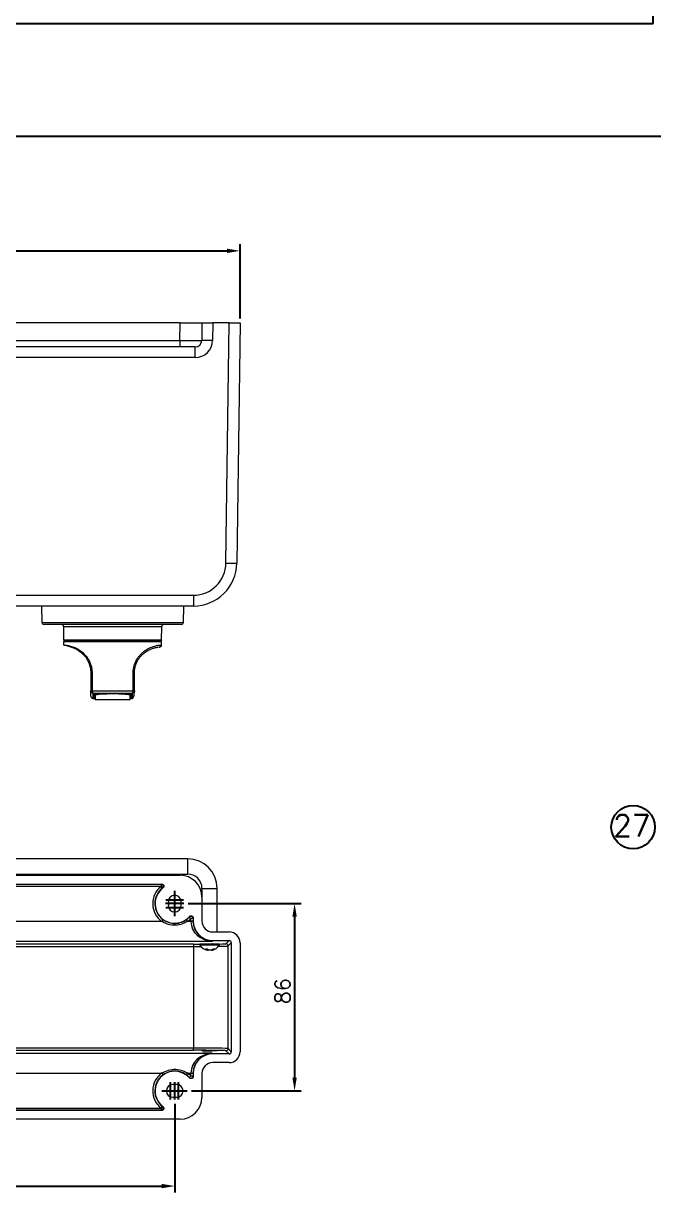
# Model space of a CAD drawing. Extents: x 14808 to 20058, y -13198 to -11680.
# Drawn here: x 18652.9 to 18797.6, y -12797 to -12528.5 of the extents above; entities that cross this region are included whole.
import ezdxf

# ---------------------------------------------------------------- set-up
doc = ezdxf.new("R2010")
doc.units = 0
doc.header["$LTSCALE"] = 7
doc.header["$MEASUREMENT"] = 0
doc.linetypes.add('CENTER', pattern=[2, 1.25, -0.25, 0.25, -0.25])
doc.layers.get('0').update_dxf_attribs({"color": 2, "linetype": 'CONTINUOUS'})
for name, color, linetype in [('CL', 1, 'CENTER'), ('D', 2, 'CONTINUOUS'), ('DWG', 7, 'CONTINUOUS'), ('TXT', 4, 'CONTINUOUS')]:
    doc.layers.add(name, color=color, linetype=linetype)
doc.styles.add('GHS', font='romans', dxfattribs={"bigfont": 'ghs'})

# ---------------------------------------------------------------- blocks, each defined once
blk = doc.blocks.new('BORDER')
for p, q in [((1, 0), (1, 1)), ((0, 0), (1, 0))]:
    blk.add_line(p, q)
blk = doc.blocks.new('A$C68CB6CE2')
at = {"color": 7, "linetype": 'Continuous', "lineweight": 15}
for p, q in [((105.63, 43.22), (70.15, 43.22)), ((105.6, 41.21), (105.63, 43.22)), ((105.63, 43.22), (108.12, 43.22)), ((108.12, 43.22), (108.1, 41.21)), ((108.12, 43.22), (109.37, 43.22)), ((109.37, 43.22), (109.35, 41.21)), ((111.25, 43.22), (109.37, 43.22)), ((110.89, 15.66), (111.25, 43.22)), ((111.25, 43.22), (112.5, 43.22)), ((112.5, 43.22), (112.14, 15.66)), ((70.16, 41.21), (105.6, 41.21)), ((105.6, 40.47), (70.16, 40.47)), ((105.6, 41.21), (105.6, 40.47)), ((107.35, 40.47), (105.6, 40.47)), ((107.35, 39.24), (107.35, 40.47)), ((107.35, 39.24), (70.28, 39.24)), ((70.39, 11.96), (107.14, 11.96)), ((107.14, 11.96), (107.14, 10.72)), ((107.14, 10.72), (70.39, 10.72)), ((89.71, 10.72), (89.75, 8.84)), ((106, 8.84), (106.04, 10.72)), ((105.75, 8.6), (90, 8.6)), ((92.24, 8.35), (92.25, 6.85)), ((103.5, 6.85), (103.51, 8.35)), ((97.87, 6.72), (92.37, 6.72)), ((96.82, 6.62), (96.82, 6.72)), ((103.38, 6.72), (97.87, 6.72)), ((99.5, 6.72), (99.5, 6.62)), ((92.25, 6.62), (92.25, 6.25)), ((103.5, 6.62), (92.25, 6.62)), ((103.5, 6.25), (103.5, 6.62)), ((95.37, 3), (95.37, 0.97)), ((95.52, 3), (95.52, 0.97)), ((100.23, 0.97), (100.23, 3)), ((100.37, 0.97), (100.37, 3)), ((100.37, 3), (100.37, 3)), ((95.37, 0.37), (95.37, 0.38)), ((95.52, 0.97), (100.23, 0.97)), ((95.6, 0.73), (100.15, 0.73)), ((95.69, 0.25), (95.69, 0.66)), ((95.82, 0.38), (95.82, 0.69)), ((95.82, 0.24), (95.82, 0.38)), ((95.84, 0.7), (95.86, 0.69)), ((95.84, 0.7), (99.91, 0.7)), ((95.85, 0.69), (99.89, 0.69)), ((95.85, 0.56), (95.85, 0.69)), ((95.86, 0.56), (95.85, 0.56)), ((95.85, 0.03), (95.85, 0.56)), ((95.87, 0), (99.87, 0)), ((99.89, 0.69), (99.9, 0.7)), ((99.9, 0.56), (99.89, 0.56)), ((99.9, 0.7), (99.9, 0.56)), ((99.9, 0.6), (99.9, 0.68)), ((99.9, 0.6), (99.92, 0.6)), ((99.9, 0.56), (99.9, 0.53)), ((99.9, 0.56), (99.9, 0.03))]:
    blk.add_line(p, q, dxfattribs=at)
at = {"color": 8, "linetype": 'Continuous', "lineweight": 15}
for p, q in [((89.75, 8.84), (106, 8.84)), ((103.51, 8.35), (92.24, 8.35)), ((92.25, 6.85), (103.5, 6.85)), ((96.9, 6.62), (96.9, 6.72)), ((99.42, 6.72), (99.42, 6.62)), ((95.6, 0.13), (95.6, 0.13)), ((95.69, 0.12), (95.69, 0.25)), ((95.86, 0.69), (95.86, 0.56)), ((95.87, 0.54), (95.87, 0)), ((99.87, 0), (99.87, 0.54)), ((99.89, 0.56), (99.89, 0.69))]:
    blk.add_line(p, q, dxfattribs=at)
at = {"color": 7, "linetype": 'Continuous', "lineweight": 15, "flags": 128}
blk.add_lwpolyline([(95.37, 0.97), (95.38, 0.97), (95.38, 0.97), (95.38, 0.97), (95.39, 0.97), (95.39, 0.97), (95.4, 0.97), (95.41, 0.97), (95.41, 0.97)], dxfattribs=at)
at = {"color": 8, "linetype": 'Continuous', "lineweight": 15, "flags": 128}
blk.add_lwpolyline([(95.84, 0.7), (95.85, 0.69), (95.85, 0.69)], dxfattribs=at)
at = {"color": 7, "linetype": 'Continuous', "lineweight": 15}
for centre, radius, start, end in [((107.35, 41.22), 0.75, 270, 359.25), ((107.35, 41.24), 2, 270, 359.25), ((108.72, 17.34), 23.88, 88.5007, 91.4993), ((107.14, 15.71), 3.75, 270, 359.25), ((107.14, 15.72), 5, 270, 359.25), ((111.51, 39.53), 23.88, 268.5007, 271.4993), ((90, 8.85), 0.25, 181, 270), ((91.99, 8.35), 0.25, 0.5, 90), ((103.76, 8.35), 0.25, 90, 179.5), ((105.75, 8.85), 0.25, 270, 359), ((92.37, 6.85), 0.125, 180.5, 270), ((103.38, 6.85), 0.125, 270, 359.5), ((95.62, 0.38), 0.25, 180.0032, 263.7031), ((95.62, 0.37), 0.25, 180, 263.6987), ((95.83, 0.93), 0.311, 173.7499, 221.7442), ((97.87, 20.75), 20.75, 263.6987, 263.9466), ((95.7, 0.38), 0.125, 263.7853, 359.7809), ((95.7, 0.24), 0.125, 263.9466, 0), ((95.87, 0.56), 0.0247, 180.7608, 270.7411), ((95.87, 0.03), 0.025, 180, 270), ((95.9, 0.56), 0.0317, 178.5836, 228.1131), ((99.85, 0.56), 0.0317, 311.8869, 1.4164), ((99.88, 0.56), 0.0247, 269.2589, 359.2392), ((99.87, 0.03), 0.025, 270, 0), ((97.87, 20.75), 20.75, 276.0562, 276.3019), ((99.92, 0.93), 0.311, 318.256, 6.2501)]:
    blk.add_arc(centre, radius, start, end, dxfattribs=at)
blk.add_ellipse((105.6, 41.22), major_axis=(2.5, -0.01), ratio=0.003926, start_param=4.712524, end_param=6.283149, dxfattribs=at)
for points, knots in [([(92.25, 6.25), (92.25, 6.25), (92.26, 6.25), (92.3, 6.25), (92.33, 6.24), (92.35, 6.24)], [0, 0, 0, 0, 0.382822, 0.722338, 1, 1, 1, 1]), ([(92.34, 6.25), (92.41, 6.23), (92.54, 6.19), (92.91, 6.09), (93.38, 5.93), (93.93, 5.66), (94.49, 5.21), (94.94, 4.67), (95.1, 4.26), (95.16, 4.1)], [0, 0, 0, 0, 0.154992, 0.309412, 0.462642, 0.614053, 0.763172, 0.910055, 1, 1, 1, 1]), ([(100.23, 3), (100.23, 3.11), (100.24, 3.33), (100.32, 3.8), (100.52, 4.38), (100.85, 4.9), (101.17, 5.26), (101.42, 5.47), (101.65, 5.64), (101.86, 5.78), (102.09, 5.9), (102.34, 6.01), (102.6, 6.1), (102.82, 6.16), (103, 6.2), (103.14, 6.22), (103.25, 6.23), (103.36, 6.24), (103.47, 6.25), (103.49, 6.25), (103.5, 6.25)], [0, 0, 0, 0, 0.041058, 0.082137, 0.175431, 0.270306, 0.319239, 0.369333, 0.408068, 0.448079, 0.489627, 0.540481, 0.59652, 0.65974, 0.703072, 0.750206, 0.789626, 0.833451, 0.905358, 1, 1, 1, 1]), ([(100.37, 3), (100.38, 3.1), (100.38, 3.31), (100.43, 3.62), (100.52, 3.94), (100.69, 4.38), (100.91, 4.73), (101.14, 5.01), (101.29, 5.16), (101.45, 5.3), (101.62, 5.44), (101.81, 5.56), (102.05, 5.7), (102.36, 5.83), (102.68, 5.92), (102.93, 5.97), (103.09, 5.99), (103.12, 5.99), (103.12, 5.99)], [0, 0, 0, 0, 0.048862, 0.097178, 0.153144, 0.20746, 0.323122, 0.36068, 0.397907, 0.434943, 0.481613, 0.528618, 0.576231, 0.668662, 0.77897, 0.888236, 0.989645, 1, 1, 1, 1]), ([(103.43, 6.08), (103.4, 6.05), (103.35, 6.02), (103.23, 6.01), (103.19, 6)], [0, 0, 0, 0, 0.692419, 1, 1, 1, 1]), ([(103.21, 6.01), (103.23, 6.01), (103.3, 6.02), (103.38, 6.05), (103.44, 6.09), (103.49, 6.16), (103.5, 6.22), (103.5, 6.25)], [0, 0, 0, 0, 0.199982, 0.562755, 0.784174, 0.913708, 1, 1, 1, 1]), ([(103.43, 6.08), (103.45, 6.1), (103.49, 6.15), (103.5, 6.22), (103.5, 6.25)], [0, 0, 0, 0, 0.519222, 1, 1, 1, 1]), ([(95.16, 4.1), (95.2, 4.01), (95.36, 3.67), (95.38, 3.28), (95.39, 3)], [0, 0, 0, 0, 0.276913, 1, 1, 1, 1]), ([(95.17, 4.08), (95.19, 4.04), (95.25, 3.89), (95.34, 3.53), (95.36, 3.21), (95.37, 3)], [0, 0, 0, 0, 0.132107, 0.447801, 1, 1, 1, 1]), ([(95.52, 3), (95.5, 3), (95.46, 3), (95.41, 3), (95.38, 3), (95.38, 3), (95.37, 3)], [0, 0, 0, 0, 0.244871, 0.500009, 0.755142, 1, 1, 1, 1]), ([(100.23, 3), (100.25, 3), (100.29, 3), (100.34, 3), (100.37, 3), (100.37, 3), (100.37, 3)], [0, 0, 0, 0, 0.255861, 0.514746, 0.765804, 1, 1, 1, 1]), ([(95.37, 0.97), (95.38, 0.94), (95.38, 0.88), (95.43, 0.8), (95.51, 0.75), (95.57, 0.73), (95.6, 0.73)], [0, 0, 0, 0, 0.241473, 0.499996, 0.745672, 1, 1, 1, 1]), ([(95.37, 0.38), (95.37, 0.39), (95.37, 0.41), (95.37, 0.52), (95.37, 0.69), (95.37, 0.87), (95.37, 0.97)], [0, 0, 0, 0, 0.229295, 0.458557, 0.729296, 1, 1, 1, 1]), ([(95.41, 0.97), (95.43, 0.97), (95.46, 0.97), (95.5, 0.97), (95.52, 0.97)], [0, 0, 0, 0, 0.5, 1, 1, 1, 1]), ([(95.6, 0.73), (95.6, 0.56), (95.6, 0.23), (95.6, 0.16), (95.6, 0.13)], [0, 0, 0, 0, 0.494031, 1, 1, 1, 1]), ([(95.69, 0.66), (95.69, 0.66), (95.69, 0.67), (95.73, 0.69), (95.78, 0.7), (95.82, 0.7), (95.84, 0.7)], [0, 0, 0, 0, 0.257037, 0.508526, 0.755543, 1, 1, 1, 1]), ([(95.86, 0.56), (96.18, 0.59), (96.73, 0.64), (97.59, 0.67), (98.37, 0.67), (99.16, 0.63), (99.64, 0.58), (99.89, 0.56)], [0, 0, 0, 0, 0.242727, 0.429461, 0.621666, 0.808156, 1, 1, 1, 1]), ([(99.87, 0.54), (99.64, 0.56), (99.16, 0.61), (98.39, 0.64), (97.6, 0.65), (96.74, 0.62), (96.19, 0.57), (95.87, 0.54)], [0, 0, 0, 0, 0.186513, 0.378345, 0.565051, 0.757256, 1, 1, 1, 1]), ([(99.91, 0.7), (99.93, 0.7), (99.97, 0.7), (100.02, 0.69), (100.06, 0.67), (100.06, 0.66), (100.06, 0.66)], [0, 0, 0, 0, 0.244636, 0.491428, 0.742846, 1, 1, 1, 1]), ([(99.92, 0.69), (99.92, 0.65), (99.92, 0.54), (99.92, 0.41), (99.92, 0.29), (99.92, 0.25), (99.92, 0.24), (99.92, 0.24), (99.92, 0.25), (99.92, 0.26), (99.92, 0.26), (99.92, 0.27)], [0, 0, 0, 0, 0.107231, 0.293428, 0.505631, 0.71783, 0.78395, 0.850036, 0.91611, 0.98219, 1, 1, 1, 1]), ([(99.96, 0.18), (99.96, 0.18), (99.98, 0.15), (100.01, 0.12), (100.05, 0.12), (100.06, 0.12)], [0, 0, 0, 0, 0.021515, 0.43223, 1, 1, 1, 1]), ([(100.15, 0.13), (100.18, 0.14), (100.24, 0.16), (100.32, 0.34), (100.37, 0.61), (100.37, 0.85), (100.37, 0.97)], [0, 0, 0, 0, 0.250994, 0.501585, 0.751343, 1, 1, 1, 1]), ([(100.37, 0.97), (100.37, 0.94), (100.37, 0.88), (100.32, 0.8), (100.24, 0.75), (100.18, 0.73), (100.15, 0.73)], [0, 0, 0, 0, 0.240876, 0.493241, 0.749862, 1, 1, 1, 1]), ([(100.34, 0.97), (100.35, 0.97), (100.37, 0.97), (100.37, 0.97), (100.37, 0.97)], [0, 0, 0, 0, 0.5, 1, 1, 1, 1])]:
    blk.add_open_spline(points, degree=3, knots=knots, dxfattribs=at)
at = {"color": 8, "linetype": 'Continuous', "lineweight": 15}
for points, knots in [([(92.35, 6.24), (92.35, 6.24), (92.37, 6.24), (92.42, 6.24), (92.53, 6.23), (92.7, 6.2), (92.91, 6.16), (93.15, 6.1), (93.42, 6.01), (93.7, 5.89), (94, 5.72), (94.39, 5.44), (94.83, 5.01), (95.16, 4.49), (95.35, 4.03), (95.49, 3.57), (95.51, 3.22), (95.52, 3)], [0, 0, 0, 0, 0.002798, 0.040954, 0.107282, 0.173939, 0.241035, 0.314596, 0.378871, 0.437104, 0.508033, 0.575311, 0.688711, 0.797543, 0.851324, 0.904961, 1, 1, 1, 1]), ([(95.69, 0.66), (95.7, 0.66), (95.71, 0.66), (95.74, 0.66), (95.76, 0.67), (95.78, 0.68), (95.79, 0.69), (95.79, 0.69)], [0, 0, 0, 0, 0.218814, 0.450885, 0.691907, 0.93641, 1, 1, 1, 1]), ([(99.94, 0.72), (99.94, 0.72), (99.95, 0.71), (99.96, 0.69), (99.99, 0.67), (100.01, 0.66), (100.04, 0.66), (100.05, 0.66), (100.06, 0.66)], [0, 0, 0, 0, 0.090298, 0.277133, 0.465878, 0.651936, 0.831085, 1, 1, 1, 1]), ([(100.06, 0.66), (100.06, 0.61), (100.06, 0.51), (100.06, 0.38), (100.06, 0.28), (100.06, 0.2), (100.06, 0.15), (100.06, 0.11), (100.06, 0.13), (100.06, 0.13)], [0, 0, 0, 0, 0.146922, 0.294908, 0.443959, 0.594078, 0.745266, 0.897525, 1, 1, 1, 1]), ([(100.15, 0.13), (100.15, 0.15), (100.15, 0.2), (100.15, 0.55), (100.15, 0.73)], [0, 0, 0, 0, 0.504581, 1, 1, 1, 1])]:
    blk.add_open_spline(points, degree=3, knots=knots, dxfattribs=at)
at = {"color": 7, "linetype": 'Continuous', "lineweight": 15}
blk.add_open_spline([(100.23, 0.97), (100.25, 0.97), (100.29, 0.97), (100.32, 0.97), (100.34, 0.97)], degree=3, dxfattribs=at)
blk = doc.blocks.new('A$C52DF3C04')
at = {"color": 7, "linetype": 'Continuous', "lineweight": 15}
for p, q in [((106.5, 32.36), (57.2, 32.36)), ((62.02, 30.61), (106.5, 30.61)), ((63.78, 30.48), (105.63, 30.48)), ((63.78, 29.48), (103.5, 29.48)), ((63.78, 29.46), (103.43, 29.46)), ((103.43, 29.21), (63.78, 29.21)), ((103.43, 29.46), (103.43, 29.21)), ((103.59, 29.02), (103.43, 29.21)), ((108.13, 28.98), (108.13, 27.98)), ((109.88, 23.98), (109.88, 28.98)), ((104.27, 27.46), (104.27, 27.01)), ((105.73, 27.01), (105.73, 27.46)), ((108.13, 27.98), (108.13, 25.23)), ((106.67, 25.69), (106.86, 25.52)), ((106.86, 25.21), (106.86, 25.52)), ((107.11, 25.52), (106.86, 25.52)), ((107.11, 25.52), (107.11, 25.21)), ((107.12, 25.58), (107.12, 25.23)), ((103.53, 25.18), (62.52, 25.18)), ((103.67, 25.38), (103.53, 25.18)), ((106.33, 25.38), (106.47, 25.18)), ((106.86, 25.18), (106.47, 25.18)), ((107.11, 25.21), (106.86, 25.21)), ((107.11, 25.18), (106.86, 25.18)), ((107.12, 25.23), (107.11, 25.21)), ((62.52, 22.93), (109.32, 22.93)), ((109.32, 22.93), (109.37, 22.98)), ((109.37, 23.98), (111.25, 23.98)), ((109.37, 22.98), (111.25, 22.98)), ((111.25, 22.98), (110.89, 22.62)), ((107.14, 22.57), (62.41, 22.57)), ((62.41, 22.32), (107.14, 22.32)), ((107.14, 22.57), (107.14, 22.32)), ((107.14, 22.32), (107.14, 10.64)), ((107.88, 22.56), (107.88, 22.5)), ((108.75, 21.92), (108.89, 21.88)), ((108.78, 21.88), (108.75, 21.88)), ((108.78, 22), (108.78, 21.88)), ((108.89, 21.92), (108.89, 21.88)), ((108.97, 22.61), (109.03, 22.61)), ((109.11, 21.88), (108.99, 21.88)), ((109.22, 21.88), (109.25, 21.88)), ((109.37, 22.61), (109.33, 22.62)), ((110.13, 22.5), (110.13, 22.56)), ((111.14, 22.37), (111.5, 22.73)), ((111.14, 10.59), (111.14, 22.37)), ((111.5, 22.73), (111.5, 10.23)), ((112.5, 22.73), (112.5, 10.23)), ((109.32, 10.03), (3.18, 10.03)), ((107.14, 10.39), (107.14, 10.64)), ((109.37, 9.98), (109.32, 10.03)), ((111.25, 9.98), (109.37, 9.98)), ((110.89, 10.34), (111.25, 9.98)), ((111.5, 10.23), (111.14, 10.59)), ((111.25, 8.98), (109.37, 8.98)), ((8.97, 7.78), (103.53, 7.78)), ((103.53, 7.78), (103.67, 7.58)), ((106.47, 7.78), (106.33, 7.58)), ((106.47, 7.78), (106.86, 7.78)), ((106.86, 7.45), (106.67, 7.28)), ((106.86, 7.78), (107.11, 7.78)), ((106.86, 7.45), (106.86, 7.75)), ((106.86, 7.75), (107.11, 7.75)), ((106.86, 7.45), (107.11, 7.45)), ((107.11, 7.75), (107.12, 7.73)), ((107.11, 7.75), (107.11, 7.45)), ((107.12, 7.73), (107.12, 7.38)), ((108.13, 7.73), (108.13, 4.98)), ((105.23, 6.46), (104.78, 6.46)), ((104.78, 5), (105.23, 5)), ((103.5, 3.48), (9, 3.48)), ((9.07, 3.75), (103.43, 3.75)), ((103.43, 3.5), (9.07, 3.5)), ((103.43, 3.75), (103.59, 3.95)), ((103.43, 3.75), (103.43, 3.5)), ((105.63, 2.48), (6.87, 2.48))]:
    blk.add_line(p, q, dxfattribs=at)
at = {"color": 8, "linetype": 'Continuous', "lineweight": 15}
for p, q in [((106.5, 30.61), (106.5, 32.36)), ((108.13, 28.98), (109.88, 28.98)), ((110.13, 22.56), (107.88, 22.56)), ((107.88, 22.5), (109.94, 22.5)), ((109.94, 22.47), (107.88, 22.47)), ((109.94, 22.5), (110.13, 22.5)), ((110.12, 22.47), (109.94, 22.47)), ((107.14, 10.64), (59.56, 10.64)), ((59.56, 10.39), (107.14, 10.39))]:
    blk.add_line(p, q, dxfattribs=at)
at = {"color": 7, "linetype": 'Continuous', "lineweight": 15}
for centre, radius, start, end in [((106.5, 28.98), 3.38, 0, 90), ((106.5, 28.98), 1.63, 0, 90), ((105, 27.23), 2.53, 128.3827, 234.3293), ((105, 27.23), 2.28, 128.3827, 234.3293), ((105, 27.23), 2.25, 126.8706, 318.5896), ((103.43, 29.21), 0.25, 308.4522, 89.9292), ((105, 27.46), 0.733, 0, 180), ((105, 27.01), 0.733, 180, 0), ((105, 27.23), 2.28, 305.6707, 317.2566), ((105, 27.23), 2.53, 305.6707, 317.2566), ((106.86, 25.52), 0.25, 0.059, 137.199), ((107.93, 22.56), 0.05, 134.0581, 180), ((107.93, 22.5), 0.05, 180, 210.5953), ((108.96, 23.11), 1.25, 210.5953, 260.4242), ((109.04, 23.11), 1.25, 280.1937, 329.4047), ((110.08, 22.56), 0.05, 0, 45.9419), ((110.08, 22.5), 0.05, 329.4047, 0), ((110.89, 22.37), 0.25, 0.0115, 89.9885), ((110.89, 10.59), 0.25, 270.0115, 359.9885), ((105, 5.73), 2.53, 125.6707, 231.6173), ((105, 5.73), 2.28, 125.6707, 231.6173), ((105, 5.73), 2.25, 41.4104, 233.1294), ((105, 5.73), 2.28, 42.7434, 54.3293), ((105, 5.73), 2.53, 42.7434, 54.3293), ((106.86, 7.45), 0.25, 222.801, 359.941), ((104.78, 5.73), 0.733, 90, 270), ((105.23, 5.73), 0.733, 270, 90), ((103.43, 3.75), 0.25, 270.0708, 51.5478)]:
    blk.add_arc(centre, radius, start, end, dxfattribs=at)
for centre, major_axis, ratio, start_param, end_param in [((105.62, 27.98), (1.77, 1.77), 0.999829, 5.497873, 7.068498), ((109.36, 25.21), (1.77, 1.77), 0.999829, 2.35628, 2.369199), ((109.32, 25.18), (2.46, -0.17), 0.911013, 3.218801, 4.776507), ((109.36, 25.21), (1.59, 1.59), 0.999791, 2.35628, 2.369199), ((109.32, 25.18), (-0.86, 2.09), 0.97964, 1.184563, 2.742269), ((109.38, 25.23), (1.59, 1.59), 0.999829, 2.35628, 3.926905), ((109.38, 25.23), (0.884, 0.884), 0.999829, 2.35628, 3.926905), ((111.25, 22.73), (0.884, 0.884), 0.999829, 5.497873, 7.068498), ((111.25, 22.73), (0.177, 0.177), 0.999829, 5.497873, 7.068498), ((109.32, 7.78), (2.46, 0.17), 0.911013, 1.506678, 3.064385), ((109.32, 7.78), (0.86, 2.09), 0.97964, 0.399323, 1.95703), ((109.38, 7.73), (-1.59, 1.59), 0.999829, 5.497873, 7.068498), ((107.14, 10.59), (4, 0), 0.012273, 0.01309, 1.570796), ((107.14, 10.34), (3.75, 0), 0.013091, 0.01309, 1.570796), ((111.25, 10.23), (0.177, -0.177), 0.999829, 5.497873, 7.068498), ((111.25, 10.23), (0.884, -0.884), 0.999829, 5.497873, 7.068498), ((109.38, 7.73), (-0.884, 0.884), 0.999829, 5.497873, 7.068498), ((109.36, 7.75), (-1.77, 1.77), 0.999829, 0.772394, 0.785312), ((109.36, 7.75), (1.59, -1.59), 0.999791, 3.913987, 3.926905), ((105.62, 4.98), (1.77, -1.77), 0.999829, 5.497873, 7.068498)]:
    blk.add_ellipse(centre, major_axis=major_axis, ratio=ratio, start_param=start_param, end_param=end_param, dxfattribs=at)
at = {"color": 8, "linetype": 'Continuous', "lineweight": 15}
for centre, major_axis, ratio, start_param, end_param in [((107.14, 22.62), (3.75, 0), 0.013091, 4.712389, 4.91032), ((107.14, 22.37), (4, 0), 0.012273, 4.712389, 4.925433), ((107.14, 22.37), (4, 0), 0.012273, 5.51844, 6.270095), ((107.14, 22.62), (3.75, 0), 0.013091, 5.628087, 6.270095)]:
    blk.add_ellipse(centre, major_axis=major_axis, ratio=ratio, start_param=start_param, end_param=end_param, dxfattribs=at)
at = {"color": 7, "linetype": 'Continuous', "lineweight": 15}
for centre, major_axis in [((109, 10.37), (0.875, 0)), ((108.75, 10.31), (0.525, 0)), ((108.75, 10.08), (0.525, 0))]:
    blk.add_ellipse(centre, major_axis=major_axis, ratio=0.013091, dxfattribs=at)
for points, knots in [([(103.43, 29.46), (103.44, 29.46), (103.47, 29.47), (103.49, 29.48), (103.5, 29.48)], [0, 0, 0, 0, 0.521189, 1, 1, 1, 1]), ([(103.5, 29.48), (103.53, 29.48), (103.58, 29.47), (103.66, 29.43), (103.72, 29.37), (103.75, 29.29), (103.75, 29.2), (103.73, 29.12), (103.69, 29.06), (103.66, 29.04), (103.65, 29.03)], [0, 0, 0, 0, 0.135188, 0.27038, 0.405465, 0.540403, 0.675256, 0.810122, 0.945095, 1, 1, 1, 1]), ([(103.65, 29.03), (103.64, 29.03), (103.62, 29.02), (103.6, 29.02), (103.59, 29.02)], [0, 0, 0, 0, 0.4791865, 1, 1, 1, 1]), ([(106.67, 25.69), (106.67, 25.69), (106.68, 25.71), (106.68, 25.73), (106.69, 25.74)], [0, 0, 0, 0, 0.4533, 1, 1, 1, 1]), ([(106.69, 25.74), (106.71, 25.76), (106.75, 25.8), (106.83, 25.83), (106.92, 25.83), (107, 25.8), (107.06, 25.75), (107.11, 25.68), (107.12, 25.61), (107.12, 25.58), (107.12, 25.58)], [0, 0, 0, 0, 0.139554, 0.279112, 0.418576, 0.557935, 0.697255, 0.836622, 0.976098, 1, 1, 1, 1]), ([(107.12, 25.58), (107.12, 25.57), (107.11, 25.55), (107.11, 25.53), (107.11, 25.52)], [0, 0, 0, 0, 0.546372, 1, 1, 1, 1]), ([(106.47, 25.18), (106.23, 25.05), (105.73, 24.79), (104.88, 24.72), (104.12, 24.85), (103.7, 25.08), (103.53, 25.18)], [0, 0, 0, 0, 0.267788, 0.540241, 0.808904, 1, 1, 1, 1]), ([(103.67, 25.38), (103.83, 25.29), (104.2, 25.06), (104.89, 24.92), (105.66, 25), (106.11, 25.25), (106.33, 25.38)], [0, 0, 0, 0, 0.193333, 0.460272, 0.730109, 1, 1, 1, 1]), ([(108.55, 22.01), (108.58, 21.99), (108.65, 21.92), (108.73, 21.89), (108.78, 21.88)], [0, 0, 0, 0, 0.361313, 1, 1, 1, 1]), ([(108.99, 21.88), (108.94, 21.89), (108.86, 21.92), (108.79, 21.99), (108.76, 22.01)], [0, 0, 0, 0, 0.638687, 1, 1, 1, 1]), ([(109.45, 22.01), (109.42, 21.99), (109.31, 21.92), (109.19, 21.89), (109.11, 21.88)], [0, 0, 0, 0, 0.361313, 1, 1, 1, 1]), ([(109.25, 21.88), (109.33, 21.89), (109.44, 21.92), (109.55, 21.99), (109.59, 22.01)], [0, 0, 0, 0, 0.638687, 1, 1, 1, 1]), ([(103.53, 7.78), (103.77, 7.91), (104.27, 8.17), (105.12, 8.24), (105.88, 8.11), (106.3, 7.88), (106.47, 7.78)], [0, 0, 0, 0, 0.267788, 0.540241, 0.808904, 1, 1, 1, 1]), ([(106.33, 7.58), (106.17, 7.68), (105.8, 7.9), (105.11, 8.04), (104.34, 7.97), (103.89, 7.71), (103.67, 7.58)], [0, 0, 0, 0, 0.193333, 0.460272, 0.730109, 1, 1, 1, 1]), ([(106.69, 7.22), (106.68, 7.23), (106.68, 7.25), (106.67, 7.27), (106.67, 7.28)], [0, 0, 0, 0, 0.54666, 1, 1, 1, 1]), ([(107.12, 7.38), (107.12, 7.36), (107.12, 7.3), (107.07, 7.23), (107.01, 7.17), (106.93, 7.14), (106.85, 7.13), (106.76, 7.16), (106.71, 7.19), (106.69, 7.22), (106.69, 7.22)], [0, 0, 0, 0, 0.139592, 0.279188, 0.418694, 0.558081, 0.697405, 0.836748, 0.976185, 1, 1, 1, 1]), ([(107.11, 7.45), (107.11, 7.44), (107.11, 7.42), (107.12, 7.4), (107.12, 7.38)], [0, 0, 0, 0, 0.453667, 1, 1, 1, 1]), ([(103.5, 3.48), (103.49, 3.48), (103.47, 3.49), (103.45, 3.5), (103.43, 3.5)], [0, 0, 0, 0, 0.397357, 1, 1, 1, 1]), ([(103.65, 3.93), (103.67, 3.91), (103.71, 3.87), (103.75, 3.79), (103.75, 3.71), (103.73, 3.63), (103.68, 3.56), (103.62, 3.5), (103.55, 3.48), (103.51, 3.48), (103.5, 3.48)], [0, 0, 0, 0, 0.135148, 0.270301, 0.405342, 0.540247, 0.675093, 0.809981, 0.944995, 1, 1, 1, 1]), ([(103.59, 3.95), (103.6, 3.94), (103.62, 3.94), (103.64, 3.93), (103.65, 3.93)], [0, 0, 0, 0, 0.6022078, 1, 1, 1, 1])]:
    blk.add_open_spline(points, degree=3, knots=knots, dxfattribs=at)
for points in [[(108.76, 22.01), (108.73, 22.01), (108.66, 22), (108.59, 22.01), (108.55, 22.01)], [(109.59, 22.01), (109.57, 22.01), (109.52, 22), (109.48, 22.01), (109.45, 22.01)]]:
    blk.add_open_spline(points, degree=3, dxfattribs=at)

msp = doc.modelspace()

# ---------------------------------------------------------------- hatches: boundary and pattern name
at = {"linetype": 'Continuous', "lineweight": 0}
h = msp.add_hatch(dxfattribs=at)
h.set_pattern_fill('ANSI31', color=2, scale=0.5, style=0)
h.set_pattern_definition([(45, (18561.0484, -12694.4898), (-1.122532, 1.122532), [])])
edge = h.paths.add_edge_path(flags=0)
edge.add_arc((18784.45, -12719.7), 0.15, 285.8974, 385)
edge.add_line((18784.59, -12719.64), (18784.45, -12719.34))
edge.add_spline(control_points=[(18784.45, -12719.34), (18784.16, -12719.35), (18783.87, -12719.35), (18783.57, -12719.36)], knot_values=[0, 0, 0, 0, 0.108115, 0.108115, 0.108115, 0.108115], weights=[1, 1, 1, 1], degree=3, periodic=0)
edge.add_spline(control_points=[(18783.57, -12719.36), (18783.57, -12719.46), (18783.57, -12719.57), (18783.57, -12719.68), (18783.57, -12719.82), (18783.57, -12719.96), (18783.57, -12720.11)], knot_values=[2271.911859, 2271.911859, 2271.911859, 2271.911859, 2271.9125, 2271.9125, 2271.9125, 2271.913359, 2271.913359, 2271.913359, 2271.913359], weights=[1, 1, 1, 1, 1, 1, 1], degree=3, periodic=0)
edge.add_spline(control_points=[(18783.57, -12720.11), (18783.88, -12720.02), (18784.19, -12719.93), (18784.49, -12719.84)], knot_values=[0.004149, 0.004149, 0.004149, 0.004149, 0.006064, 0.006064, 0.006064, 0.006064], weights=[1, 1, 1, 1], degree=3, periodic=0)

# ---------------------------------------------------------------- linework, layer by layer
msp.add_circle((18792.93, -12713.08), 5)
at = {"layer": 'CL', "linetype": 'CENTER'}
for p, q in [((18687.66, -12731.74), (18687.66, -12727.74)), ((18689.77, -12730.64), (18685.55, -12730.64)), ((18685.66, -12729.74), (18689.66, -12729.74)), ((18687.66, -12733.54), (18687.66, -12729.54)), ((18685.66, -12731.54), (18689.66, -12731.54)), ((18684.73, -12773.64), (18688.73, -12773.64)), ((18686.53, -12773.64), (18690.53, -12773.64)), ((18686.73, -12775.64), (18686.73, -12771.64)), ((18687.69, -12775.64), (18687.69, -12771.64)), ((18688.53, -12775.64), (18688.53, -12771.64))]:
    msp.add_line(p, q, dxfattribs=at)
at = {"layer": 'D'}
for p, q in [((18480.66, -12580.75), (18699.66, -12580.75)), ((18702.66, -12596.3), (18702.66, -12579.25)), ((18690.77, -12730.64), (18716.69, -12730.64)), ((18715.19, -12733.64), (18715.19, -12770.64)), ((18691.53, -12773.64), (18716.69, -12773.64)), ((18687.69, -12776.64), (18687.69, -12797)), ((18495.66, -12795.5), (18684.69, -12795.5))]:
    msp.add_line(p, q, dxfattribs=at)
for points in [[(18699.66, -12580.25), (18699.66, -12581.25), (18702.66, -12580.75)], [(18714.69, -12733.64), (18715.69, -12733.64), (18715.19, -12730.64)], [(18714.69, -12770.64), (18715.69, -12770.64), (18715.19, -12773.64)], [(18684.69, -12795), (18684.69, -12796), (18687.69, -12795.5)]]:
    msp.add_solid(points, dxfattribs=at)
at = {"layer": 'TXT'}
msp.add_line((18415.5, -12554.43), (19195.5, -12554.43), dxfattribs=at)

# ---------------------------------------------------------------- block references
for name, p, xscale, yscale, zscale in [('BORDER', (18377.5, -12528.52), 420, 297, 420), ('A$C68CB6CE2', (18477.66, -12683.75), 2, 2, 2), ('A$C52DF3C04', (18477.66, -12785.1), 2, 2, 2)]:
    msp.add_blockref(name, p, dxfattribs=dict(xscale=xscale, yscale=yscale, zscale=zscale))

# ---------------------------------------------------------------- texts
at = {"layer": 'D', "insert": (18712.44, -12750.75), "char_height": 3.5, "attachment_point": 5, "rotation": 90, "style": 'GHS'}
msp.add_mtext('\\A1;86', dxfattribs=at)
at = {"layer": 'DWG', "style": 'GHS'}
msp.add_text('27', height=5, dxfattribs=at).set_placement((18788.35, -12715.22))

doc.saveas('drawing.dxf')
